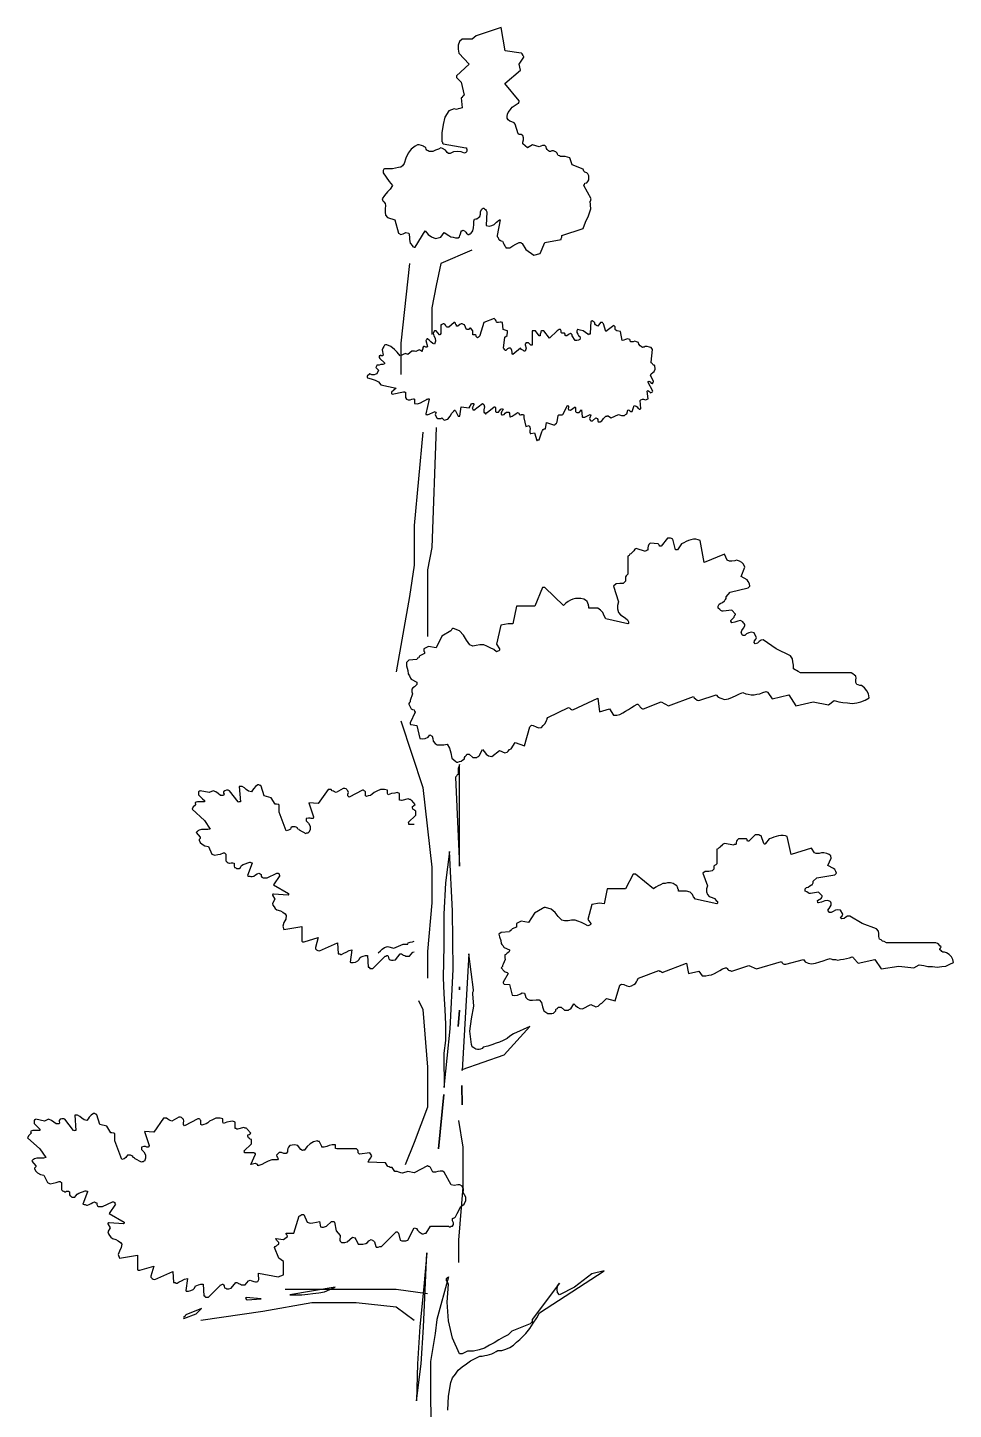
# Model space of a CAD drawing. Extents: x 25 to 83, y -128 to -20.
# Drawn here: x 36.2 to 76.7, y -80.5 to -20.1 of the extents above; entities that cross this region are included whole.
import ezdxf

# ---------------------------------------------------------------- set-up
doc = ezdxf.new("R2010")
doc.units = 0
doc.layers.get('0').update_dxf_attribs({"linetype": 'CONTINUOUS'})

msp = doc.modelspace()

# ---------------------------------------------------------------- linework, layer by layer
at = {"linetype": 'CONTINUOUS'}
for points in [[(58.315, -30.034), (58.595, -29.958), (58.798, -29.475), (59.51, -29.348), (59.51, -29.297), (59.535, -29.246), (59.535, -29.221), (59.535, -29.17), (60.475, -28.865), (60.577, -28.586), (60.704, -28.306), (60.806, -28.001), (60.78, -27.671), (60.78, -27.671), (60.806, -27.646), (60.806, -27.595), (60.831, -27.569), (60.501, -26.985), (60.526, -26.934), (60.552, -26.883), (60.628, -26.858), (60.679, -26.807), (60.729, -26.731), (60.729, -26.655), (60.729, -26.553), (60.679, -26.477), (60.628, -26.426), (60.552, -26.4), (60.501, -26.35), (60.475, -26.273), (59.993, -26.07), (59.891, -25.765), (59.789, -25.74), (59.688, -25.714), (59.586, -25.714), (59.484, -25.714), (59.433, -25.689), (59.383, -25.664), (59.357, -25.613), (59.332, -25.562), (59.306, -25.537), (59.281, -25.511), (59.23, -25.486), (59.179, -25.46), (59.129, -25.46), (59.103, -25.46), (59.052, -25.486), (59.002, -25.486), (58.951, -25.46), (58.9, -25.409), (58.874, -25.359), (58.849, -25.282), (58.798, -25.232), (58.697, -25.232), (58.62, -25.257), (58.544, -25.282), (58.265, -25.206), (58.036, -25.333), (57.833, -25.155), (57.833, -25.079), (57.858, -24.978), (57.858, -24.901), (57.833, -24.8), (57.807, -24.774), (57.756, -24.749), (57.68, -24.749), (57.629, -24.723), (57.502, -24.291), (57.452, -24.241), (57.35, -24.19), (57.274, -24.164), (57.197, -24.114), (57.147, -24.037), (57.147, -23.961), (57.172, -23.859), (57.197, -23.783), (57.248, -23.707), (57.299, -23.656), (57.324, -23.605), (57.375, -23.555), (57.629, -23.377), (57.655, -23.377), (57.655, -23.351), (57.68, -23.3), (57.68, -23.275), (57.045, -22.513), (57.731, -21.928), (57.68, -21.674), (57.883, -21.369), (57.883, -21.344), (57.858, -21.318), (57.833, -21.293), (57.833, -21.242), (57.807, -21.242), (57.807, -21.217), (57.782, -21.191), (57.756, -21.191), (57.07, -21.09), (56.892, -20.073), (55.8, -20.429), (55.622, -20.582), (55.19, -20.582), (55.063, -20.683), (55.012, -20.836), (55.012, -21.014), (55.038, -21.191), (55.495, -21.674), (54.936, -22.182), (54.936, -22.259), (55.012, -22.335), (55.063, -22.386), (55.139, -22.462), (55.266, -23.021), (55.241, -23.046), (55.215, -23.072), (55.165, -23.123), (55.139, -23.148), (55.19, -23.58), (55.088, -23.605), (55.012, -23.631), (54.936, -23.656), (54.834, -23.631), (54.606, -23.707), (54.428, -23.987), (54.351, -24.317), (54.301, -24.673), (54.301, -25.028), (54.301, -25.054), (54.326, -25.079), (54.326, -25.13), (54.351, -25.155), (55.342, -25.333), (55.368, -25.333), (55.368, -25.359), (55.393, -25.409), (55.393, -25.435), (55.393, -25.46), (55.368, -25.511), (55.342, -25.537), (55.292, -25.562), (55.139, -25.511), (54.961, -25.486), (54.809, -25.511), (54.656, -25.587), (54.58, -25.587), (54.529, -25.537), (54.504, -25.486), (54.453, -25.435), (54.402, -25.409), (54.377, -25.384), (54.326, -25.359), (54.25, -25.333), (54.148, -25.384), (54.021, -25.435), (53.894, -25.486), (53.742, -25.486), (53.691, -25.46), (53.64, -25.435), (53.615, -25.384), (53.589, -25.333), (53.564, -25.308), (53.538, -25.282), (53.513, -25.282), (53.488, -25.257), (53.411, -25.232), (53.31, -25.206), (53.233, -25.206), (53.132, -25.257), (52.954, -25.384), (52.827, -25.562), (52.725, -25.791), (52.649, -26.019), (52.573, -26.121), (52.497, -26.172), (52.395, -26.197), (52.268, -26.223), (52.141, -26.248), (52.039, -26.248), (51.912, -26.248), (51.785, -26.248), (51.76, -26.273), (51.734, -26.324), (51.734, -26.375), (51.734, -26.426), (51.988, -26.807), (52.141, -26.985), (52.039, -27.137), (51.912, -27.264), (51.785, -27.417), (51.683, -27.569), (51.709, -27.646), (51.76, -27.696), (51.81, -27.773), (51.836, -27.849), (51.81, -28.001), (51.81, -28.154), (51.836, -28.281), (51.912, -28.382), (52.242, -28.484), (52.395, -29.069), (52.497, -29.119), (52.598, -29.094), (52.725, -29.043), (52.852, -29.069), (52.878, -29.221), (52.878, -29.348), (52.903, -29.501), (53.005, -29.628), (53.005, -29.653), (53.03, -29.653), (53.081, -29.678), (53.132, -29.678), (53.564, -28.967), (53.691, -29.119), (53.843, -29.221), (54.021, -29.297), (54.25, -29.246), (54.402, -29.043), (54.606, -29.17), (54.682, -29.221), (54.783, -29.246), (54.885, -29.272), (55.012, -29.272), (55.063, -29.221), (55.088, -29.17), (55.114, -29.094), (55.139, -28.992), (55.139, -28.967), (55.165, -28.967), (55.19, -28.967), (55.215, -28.941), (55.292, -28.967), (55.342, -29.018), (55.368, -29.069), (55.444, -29.119), (55.47, -29.119), (55.52, -29.094), (55.546, -29.094), (55.571, -29.069), (55.647, -28.967), (55.673, -28.84), (55.698, -28.687), (55.698, -28.535), (55.724, -28.459), (55.774, -28.433), (55.825, -28.433), (55.902, -28.382), (55.952, -28.332), (55.978, -28.23), (55.978, -28.128), (56.029, -28.027), (56.054, -28.001), (56.079, -28.001), (56.105, -27.976), (56.13, -27.976), (56.156, -28.001), (56.206, -28.027), (56.232, -28.078), (56.257, -28.128), (56.232, -28.738), (56.359, -28.764), (56.486, -28.738), (56.588, -28.687), (56.689, -28.586), (56.74, -28.535), (56.765, -28.51), (56.816, -28.484), (56.842, -28.484), (56.715, -29.17), (56.715, -29.221), (56.74, -29.246), (56.765, -29.297), (56.791, -29.348), (56.816, -29.373), (56.842, -29.373), (56.892, -29.399), (56.943, -29.424), (56.969, -29.475), (56.994, -29.526), (57.02, -29.577), (57.045, -29.628), (57.07, -29.653), (57.07, -29.653), (57.096, -29.678), (57.096, -29.704), (57.274, -29.704), (57.401, -29.628), (57.528, -29.551), (57.68, -29.475), (57.706, -29.475), (57.756, -29.475), (57.782, -29.501), (57.807, -29.526), (57.96, -29.78), (58.315, -30.034)], [(58.443, -38.14), (58.468, -38.14), (58.493, -38.114), (58.519, -38.114), (58.544, -38.114), (58.671, -37.759), (58.697, -37.708), (58.722, -37.657), (58.773, -37.632), (58.824, -37.632), (58.874, -37.352), (59.179, -37.454), (59.23, -37.454), (59.256, -37.428), (59.306, -37.378), (59.332, -37.327), (59.383, -37.047), (59.408, -37.022), (59.459, -37.022), (59.484, -37.022), (59.535, -37.022), (59.535, -37.022), (59.561, -37.022), (59.561, -37.022), (59.586, -36.996), (59.789, -36.615), (59.789, -36.615), (59.815, -36.615), (59.84, -36.641), (59.84, -36.666), (59.84, -36.692), (59.84, -36.717), (59.815, -36.742), (59.815, -36.768), (59.84, -36.768), (59.84, -36.793), (59.865, -36.793), (59.916, -36.819), (60.12, -36.666), (60.145, -36.717), (60.145, -36.768), (60.145, -36.819), (60.145, -36.869), (60.17, -36.895), (60.196, -36.92), (60.247, -36.92), (60.297, -36.92), (60.399, -36.793), (60.424, -37.098), (60.45, -37.124), (60.475, -37.124), (60.526, -37.124), (60.552, -37.124), (60.78, -36.996), (60.806, -37.047), (60.78, -37.098), (60.755, -37.174), (60.78, -37.251), (60.806, -37.276), (60.831, -37.276), (60.856, -37.276), (60.882, -37.276), (61.034, -37.149), (61.085, -37.174), (61.111, -37.225), (61.111, -37.276), (61.136, -37.327), (61.212, -37.327), (61.288, -37.276), (61.339, -37.225), (61.365, -37.174), (61.39, -37.149), (61.39, -37.149), (61.415, -37.124), (61.415, -37.124), (61.441, -37.098), (61.466, -37.073), (61.517, -37.073), (61.543, -37.047), (61.695, -37.149), (62.025, -36.996), (62.152, -37.047), (62.203, -37.047), (62.279, -37.047), (62.33, -36.996), (62.381, -36.971), (62.432, -36.819), (62.457, -36.793), (62.483, -36.819), (62.508, -36.844), (62.559, -36.869), (62.584, -36.869), (62.584, -36.869), (62.584, -36.869), (62.61, -36.869), (62.711, -36.615), (62.788, -36.641), (62.838, -36.666), (62.864, -36.717), (62.94, -36.768), (62.94, -36.768), (62.965, -36.768), (62.965, -36.768), (62.991, -36.742), (62.965, -36.387), (62.991, -36.361), (63.067, -36.336), (63.118, -36.336), (63.194, -36.361), (63.321, -36.31), (63.27, -35.98), (63.296, -35.955), (63.347, -35.98), (63.372, -36.005), (63.397, -36.031), (63.423, -36.056), (63.474, -36.031), (63.499, -36.005), (63.525, -35.98), (63.296, -35.573), (63.347, -35.548), (63.397, -35.573), (63.448, -35.624), (63.499, -35.65), (63.525, -35.65), (63.525, -35.599), (63.55, -35.573), (63.55, -35.548), (63.423, -35.294), (63.448, -35.218), (63.525, -35.167), (63.575, -35.116), (63.626, -35.014), (63.601, -34.862), (63.575, -34.837), (63.55, -34.837), (63.525, -34.811), (63.499, -34.786), (63.499, -34.786), (63.474, -34.76), (63.448, -34.735), (63.448, -34.71), (63.499, -34.151), (63.448, -34.074), (63.372, -34.049), (63.27, -34.023), (63.169, -34.023), (63.143, -34.049), (63.093, -34.049), (63.067, -34.074), (63.067, -34.074), (63.016, -34.023), (62.965, -33.998), (62.915, -33.922), (62.889, -33.846), (62.813, -33.82), (62.737, -33.795), (62.661, -33.82), (62.584, -33.82), (62.559, -33.82), (62.534, -33.795), (62.534, -33.744), (62.508, -33.719), (62.406, -33.693), (62.33, -33.719), (62.254, -33.744), (62.178, -33.769), (62.102, -33.363), (61.949, -33.337), (61.898, -33.312), (61.873, -33.287), (61.873, -33.21), (61.873, -33.16), (61.847, -33.134), (61.847, -33.134), (61.847, -33.134), (61.822, -33.109), (61.466, -33.363), (61.365, -33.032), (61.339, -33.007), (61.314, -32.982), (61.263, -32.982), (61.238, -32.982), (61.111, -33.134), (61.06, -33.109), (61.009, -33.083), (60.984, -33.032), (60.984, -32.982), (60.958, -32.956), (60.933, -32.931), (60.907, -32.931), (60.882, -32.905), (60.856, -32.905), (60.856, -32.905), (60.831, -32.931), (60.806, -32.931), (60.78, -33.439), (60.78, -33.49), (60.729, -33.49), (60.704, -33.515), (60.679, -33.49), (60.577, -33.414), (60.475, -33.337), (60.348, -33.312), (60.247, -33.287), (60.221, -33.287), (60.196, -33.337), (60.196, -33.363), (60.196, -33.414), (60.247, -33.49), (60.272, -33.541), (60.323, -33.592), (60.348, -33.668), (60.323, -33.719), (60.272, -33.744), (60.196, -33.769), (60.12, -33.769), (59.993, -33.566), (59.993, -33.541), (59.993, -33.515), (59.993, -33.515), (59.967, -33.49), (59.916, -33.464), (59.865, -33.49), (59.815, -33.515), (59.764, -33.566), (59.713, -33.566), (59.688, -33.541), (59.688, -33.49), (59.662, -33.439), (59.535, -33.439), (59.51, -33.414), (59.51, -33.363), (59.51, -33.337), (59.484, -33.287), (59.459, -33.287), (59.408, -33.287), (59.383, -33.312), (59.332, -33.337), (59.002, -33.668), (58.747, -33.337), (58.747, -33.337), (58.722, -33.337), (58.697, -33.337), (58.671, -33.337), (58.62, -33.363), (58.62, -33.414), (58.595, -33.49), (58.595, -33.541), (58.595, -33.566), (58.57, -33.566), (58.57, -33.566), (58.544, -33.566), (58.392, -33.337), (58.366, -33.337), (58.315, -33.337), (58.29, -33.337), (58.239, -33.337), (58.239, -33.973), (58.239, -33.973), (58.239, -33.973), (58.214, -33.973), (58.188, -33.973), (58.112, -33.896), (58.087, -33.871), (58.036, -33.871), (58.011, -33.871), (57.96, -33.871), (57.96, -33.871), (57.96, -33.896), (57.934, -33.922), (57.934, -33.947), (57.985, -34.1), (57.934, -34.227), (57.934, -34.227), (57.909, -34.227), (57.883, -34.227), (57.883, -34.227), (57.858, -34.201), (57.807, -34.176), (57.782, -34.151), (57.731, -34.1), (57.401, -34.379), (57.375, -34.328), (57.375, -34.278), (57.35, -34.201), (57.324, -34.125), (57.299, -34.1), (57.274, -34.1), (57.223, -34.1), (57.172, -34.125), (57.096, -34.201), (57.07, -34.201), (57.045, -34.176), (57.02, -34.125), (56.994, -34.1), (57.045, -33.617), (57.147, -33.541), (57.172, -33.388), (57.172, -33.363), (57.172, -33.363), (57.172, -33.337), (57.147, -33.337), (56.969, -33.287), (56.943, -32.982), (56.892, -32.956), (56.842, -32.956), (56.765, -32.982), (56.715, -32.982), (56.689, -32.956), (56.664, -32.905), (56.638, -32.855), (56.588, -32.804), (56.13, -32.982), (55.952, -33.541), (55.952, -33.566), (55.927, -33.592), (55.902, -33.617), (55.851, -33.642), (55.825, -33.617), (55.8, -33.592), (55.8, -33.541), (55.749, -33.515), (55.647, -33.515), (55.647, -33.337), (55.546, -33.21), (55.52, -33.236), (55.52, -33.236), (55.495, -33.236), (55.495, -33.261), (55.47, -33.287), (55.444, -33.287), (55.393, -33.287), (55.368, -33.287), (55.292, -33.083), (55.241, -33.058), (55.19, -33.032), (55.139, -33.032), (55.088, -33.058), (54.987, -33.134), (54.936, -33.134), (54.936, -33.083), (54.911, -33.058), (54.885, -33.032), (54.885, -33.007), (54.885, -33.007), (54.86, -32.982), (54.834, -32.982), (54.606, -33.185), (54.58, -33.185), (54.58, -33.185), (54.555, -33.185), (54.529, -33.185), (54.504, -33.16), (54.479, -33.134), (54.453, -33.109), (54.453, -33.083), (54.428, -33.058), (54.377, -33.032), (54.351, -33.032), (54.301, -33.058), (54.275, -33.083), (54.275, -33.083), (54.25, -33.083), (54.25, -33.109), (54.25, -33.49), (54.25, -33.49), (54.224, -33.49), (54.224, -33.515), (54.199, -33.515), (54.047, -33.337), (54.021, -33.337), (54.021, -33.337), (53.996, -33.337), (53.97, -33.337), (53.92, -33.439), (53.945, -33.566), (53.996, -33.668), (54.021, -33.795), (53.97, -33.922), (53.894, -33.896), (53.818, -33.82), (53.742, -33.744), (53.665, -33.693), (53.64, -33.693), (53.64, -33.719), (53.615, -33.744), (53.589, -33.769), (53.665, -34.023), (53.64, -34.049), (53.589, -34.049), (53.538, -34.023), (53.488, -34.023), (53.462, -34.074), (53.462, -34.125), (53.437, -34.176), (53.437, -34.227), (53.437, -34.252), (53.411, -34.227), (53.361, -34.201), (53.31, -34.176), (53.157, -34.252), (53.106, -34.227), (53.081, -34.227), (53.03, -34.227), (52.979, -34.227), (52.801, -34.379), (52.7, -34.328), (52.471, -34.43), (52.344, -34.278), (52.217, -34.151), (52.065, -34.023), (51.887, -33.947), (51.887, -33.947), (51.861, -33.947), (51.836, -33.947), (51.836, -33.947), (51.785, -33.973), (51.76, -34.023), (51.709, -34.1), (51.683, -34.176), (51.734, -34.405), (51.709, -34.43), (51.683, -34.43), (51.658, -34.43), (51.633, -34.405), (51.633, -34.405), (51.607, -34.405), (51.607, -34.43), (51.582, -34.43), (51.556, -34.43), (51.556, -34.481), (51.556, -34.506), (51.582, -34.557), (51.785, -34.735), (51.785, -34.76), (51.785, -34.76), (51.785, -34.786), (51.785, -34.786), (51.709, -34.811), (51.633, -34.811), (51.556, -34.837), (51.48, -34.837), (51.455, -34.837), (51.455, -34.862), (51.429, -34.913), (51.404, -34.938), (51.531, -35.065), (51.455, -35.218), (51.404, -35.243), (51.328, -35.269), (51.226, -35.269), (51.15, -35.218), (51.023, -35.319), (51.023, -35.345), (51.023, -35.345), (51.023, -35.37), (51.048, -35.396), (51.201, -35.446), (51.379, -35.497), (51.531, -35.573), (51.633, -35.701), (52.293, -35.853), (52.09, -36.031), (52.09, -36.031), (52.09, -36.056), (52.09, -36.082), (52.115, -36.107), (52.624, -36.005), (52.649, -36.005), (52.674, -36.005), (52.674, -36.031), (52.7, -36.031), (52.7, -36.107), (52.7, -36.183), (52.7, -36.26), (52.751, -36.336), (52.827, -36.361), (52.903, -36.361), (52.979, -36.336), (53.056, -36.31), (53.081, -36.31), (53.081, -36.31), (53.081, -36.336), (53.106, -36.336), (53.106, -36.514), (53.233, -36.539), (53.361, -36.488), (53.488, -36.412), (53.615, -36.361), (53.64, -36.336), (53.665, -36.336), (53.665, -36.336), (53.691, -36.31), (53.716, -36.31), (53.742, -36.31), (53.742, -36.336), (53.742, -36.336), (53.589, -36.971), (53.589, -36.996), (53.615, -36.996), (53.64, -36.996), (53.665, -37.022), (53.996, -36.869), (54.021, -36.895), (54.047, -36.946), (54.021, -36.971), (53.996, -37.022), (54.072, -37.149), (54.123, -37.174), (54.174, -37.174), (54.25, -37.174), (54.301, -37.149), (54.402, -37.251), (54.555, -37.2), (54.656, -37.073), (54.733, -36.946), (54.834, -36.844), (54.834, -36.819), (54.86, -36.819), (54.86, -36.819), (54.885, -36.844), (54.987, -37.047), (55.012, -37.073), (55.038, -37.073), (55.063, -37.073), (55.088, -37.073), (55.139, -36.666), (55.495, -36.717), (55.597, -36.539), (55.622, -36.514), (55.647, -36.514), (55.647, -36.514), (55.673, -36.514), (55.673, -36.514), (55.698, -36.539), (55.698, -36.539), (55.698, -36.564), (55.673, -36.615), (55.647, -36.666), (55.622, -36.717), (55.647, -36.768), (55.647, -36.793), (55.673, -36.793), (55.673, -36.793), (55.698, -36.819), (56.079, -36.514), (56.13, -36.564), (56.156, -36.666), (56.13, -36.793), (56.13, -36.895), (56.13, -36.895), (56.13, -36.895), (56.13, -36.92), (56.13, -36.92), (56.156, -36.92), (56.181, -36.92), (56.181, -36.946), (56.206, -36.971), (56.232, -36.971), (56.232, -36.946), (56.257, -36.92), (56.283, -36.92), (56.588, -36.666), (56.588, -36.666), (56.588, -36.666), (56.613, -36.666), (56.638, -36.692), (56.638, -36.844), (56.638, -36.869), (56.638, -36.869), (56.664, -36.895), (56.689, -36.895), (56.765, -36.895), (56.816, -36.844), (56.867, -36.768), (56.943, -36.742), (56.969, -36.793), (56.943, -36.819), (56.918, -36.869), (56.892, -36.92), (56.892, -36.92), (56.892, -36.946), (56.892, -36.971), (56.892, -36.996), (56.892, -36.996), (56.918, -36.996), (56.918, -37.022), (56.943, -37.022), (57.02, -36.996), (57.07, -36.946), (57.121, -36.895), (57.197, -36.895), (57.223, -36.895), (57.248, -36.946), (57.248, -36.971), (57.248, -36.996), (57.248, -37.022), (57.274, -37.047), (57.274, -37.098), (57.299, -37.098), (57.375, -37.073), (57.452, -37.022), (57.528, -36.971), (57.604, -36.92), (57.655, -36.946), (57.68, -36.971), (57.68, -36.996), (57.731, -37.022), (57.756, -37.022), (57.782, -36.996), (57.807, -36.996), (57.833, -36.996), (57.858, -37.022), (57.858, -37.022), (57.883, -37.022), (57.883, -37.047), (57.883, -37.073), (57.883, -37.098), (57.883, -37.124), (57.883, -37.149), (57.96, -37.53), (58.112, -37.479), (58.138, -37.555), (58.163, -37.632), (58.138, -37.708), (58.138, -37.784), (58.138, -37.81), (58.163, -37.81), (58.163, -37.835), (58.188, -37.835), (58.341, -37.81), (58.443, -38.14)], [(54.987, -52.217), (55.063, -52.192), (55.139, -52.166), (55.215, -52.115), (55.292, -52.065), (55.292, -52.014), (55.317, -51.963), (55.368, -51.912), (55.393, -51.861), (55.393, -51.861), (55.419, -51.861), (55.47, -51.861), (55.495, -51.861), (55.647, -52.014), (55.673, -52.014), (55.724, -52.014), (55.749, -52.014), (55.774, -52.014), (55.825, -52.014), (55.851, -51.988), (55.902, -51.963), (55.927, -51.938), (56.079, -51.658), (56.156, -51.76), (56.232, -51.861), (56.333, -51.938), (56.486, -51.963), (56.816, -51.709), (57.045, -51.81), (57.147, -51.785), (57.197, -51.734), (57.248, -51.658), (57.324, -51.633), (57.502, -51.353), (57.909, -51.506), (58.138, -50.667), (58.214, -50.591), (58.29, -50.616), (58.417, -50.667), (58.519, -50.718), (58.646, -50.692), (58.722, -50.616), (58.798, -50.54), (58.849, -50.438), (58.874, -50.388), (58.9, -50.337), (58.9, -50.311), (58.925, -50.26), (59.84, -49.829), (59.891, -49.854), (59.916, -49.879), (59.967, -49.905), (60.018, -49.93), (61.111, -49.422), (61.187, -50.006), (61.619, -49.879), (61.797, -50.159), (61.949, -50.159), (62.076, -50.133), (62.203, -50.057), (62.33, -49.981), (62.457, -49.905), (62.584, -49.829), (62.711, -49.752), (62.838, -49.676), (62.864, -49.676), (62.915, -49.727), (62.94, -49.752), (62.965, -49.803), (62.991, -49.829), (63.016, -49.854), (63.067, -49.879), (63.118, -49.879), (63.88, -49.574), (64.211, -49.752), (65.303, -49.346), (65.329, -49.397), (65.379, -49.447), (65.456, -49.498), (65.532, -49.524), (66.294, -49.269), (66.37, -49.371), (66.497, -49.422), (66.65, -49.473), (66.828, -49.447), (67.006, -49.371), (67.158, -49.295), (67.311, -49.219), (67.463, -49.168), (67.59, -49.219), (67.692, -49.244), (67.819, -49.269), (67.946, -49.269), (68.073, -49.244), (68.2, -49.219), (68.327, -49.168), (68.479, -49.117), (68.479, -49.117), (68.505, -49.142), (68.53, -49.142), (68.556, -49.168), (68.734, -49.447), (69.47, -49.269), (69.775, -49.752), (70.538, -49.574), (71.198, -49.701), (71.452, -49.524), (71.656, -49.574), (71.834, -49.6), (72.037, -49.625), (72.24, -49.651), (72.443, -49.625), (72.621, -49.574), (72.799, -49.498), (72.977, -49.397), (72.952, -49.219), (72.875, -49.092), (72.774, -48.965), (72.647, -48.863), (72.57, -48.863), (72.494, -48.838), (72.443, -48.812), (72.418, -48.761), (72.393, -48.736), (72.393, -48.685), (72.393, -48.609), (72.418, -48.533), (72.393, -48.456), (72.342, -48.406), (72.266, -48.355), (72.189, -48.304), (71.91, -48.304), (71.63, -48.304), (71.376, -48.304), (71.097, -48.304), (70.817, -48.304), (70.538, -48.304), (70.258, -48.304), (69.979, -48.304), (69.877, -48.253), (69.801, -48.202), (69.75, -48.177), (69.674, -48.126), (69.674, -47.974), (69.648, -47.821), (69.623, -47.694), (69.547, -47.567), (68.911, -47.262), (68.352, -46.856), (68.251, -46.881), (68.175, -46.932), (68.098, -47.008), (67.997, -47.033), (67.946, -46.983), (67.971, -46.906), (68.022, -46.83), (68.047, -46.779), (67.946, -46.551), (67.819, -46.525), (67.717, -46.551), (67.616, -46.601), (67.539, -46.678), (67.514, -46.678), (67.488, -46.678), (67.463, -46.678), (67.438, -46.652), (67.387, -46.551), (67.412, -46.449), (67.488, -46.347), (67.539, -46.246), (67.539, -46.195), (67.514, -46.144), (67.488, -46.119), (67.463, -46.068), (67.361, -46.017), (67.234, -46.042), (67.107, -46.093), (66.98, -46.119), (66.955, -46.119), (66.955, -46.093), (66.929, -46.042), (66.929, -46.017), (67.082, -45.865), (67.082, -45.839), (67.107, -45.788), (67.133, -45.763), (67.133, -45.737), (66.98, -45.56), (66.599, -45.61), (66.548, -45.61), (66.497, -45.585), (66.447, -45.534), (66.37, -45.483), (66.37, -45.458), (66.37, -45.433), (66.37, -45.407), (66.37, -45.382), (66.421, -45.306), (66.497, -45.255), (66.574, -45.229), (66.65, -45.153), (66.675, -45.128), (66.701, -45.102), (66.726, -45.051), (66.726, -44.975), (66.904, -44.772), (67.692, -44.594), (67.768, -44.518), (67.743, -44.416), (67.692, -44.315), (67.641, -44.238), (67.387, -44.086), (67.539, -43.679), (67.488, -43.552), (67.412, -43.476), (67.311, -43.425), (67.184, -43.374), (67.107, -43.4), (66.98, -43.425), (66.879, -43.425), (66.777, -43.374), (66.65, -43.12), (65.761, -43.476), (65.583, -42.51), (65.506, -42.485), (65.405, -42.46), (65.303, -42.46), (65.176, -42.485), (65.075, -42.51), (64.973, -42.561), (64.871, -42.612), (64.77, -42.663), (64.592, -42.917), (64.592, -42.917), (64.566, -42.917), (64.541, -42.917), (64.515, -42.917), (64.388, -42.46), (64.338, -42.434), (64.287, -42.409), (64.211, -42.409), (64.16, -42.409), (63.88, -42.765), (63.829, -42.765), (63.804, -42.714), (63.779, -42.688), (63.753, -42.663), (63.397, -42.637), (63.347, -42.688), (63.321, -42.765), (63.296, -42.841), (63.296, -42.917), (63.296, -42.942), (63.27, -42.942), (63.22, -42.968), (63.194, -42.993), (62.788, -42.866), (62.737, -42.892), (62.686, -42.968), (62.635, -43.019), (62.584, -43.069), (62.559, -43.095), (62.508, -43.12), (62.483, -43.171), (62.432, -43.196), (62.432, -43.984), (62.406, -44.01), (62.381, -44.035), (62.356, -44.06), (62.33, -44.111), (62.33, -44.162), (62.33, -44.187), (62.33, -44.238), (62.33, -44.289), (62.229, -44.391), (62.076, -44.391), (61.924, -44.416), (61.797, -44.518), (62.025, -45.204), (61.974, -45.356), (61.974, -45.509), (62.025, -45.661), (62.102, -45.763), (62.229, -45.839), (62.33, -45.915), (62.406, -45.992), (62.457, -46.068), (62.457, -46.093), (62.457, -46.119), (62.457, -46.144), (62.432, -46.169), (61.466, -45.941), (61.39, -45.814), (61.339, -45.661), (61.238, -45.56), (61.111, -45.483), (60.729, -45.483), (60.729, -45.433), (60.729, -45.407), (60.704, -45.356), (60.704, -45.331), (60.679, -45.255), (60.653, -45.178), (60.577, -45.128), (60.501, -45.077), (60.374, -45.051), (60.247, -45.051), (60.145, -45.051), (60.018, -45.077), (59.916, -45.128), (59.815, -45.178), (59.713, -45.255), (59.611, -45.356), (58.798, -44.569), (58.798, -44.569), (58.773, -44.569), (58.722, -44.569), (58.697, -44.569), (58.366, -45.382), (57.553, -45.382), (57.401, -46.169), (57.197, -46.169), (56.867, -46.22), (56.689, -47.059), (56.816, -47.262), (56.816, -47.313), (56.791, -47.338), (56.74, -47.364), (56.689, -47.389), (56.562, -47.288), (56.41, -47.211), (56.257, -47.135), (56.13, -47.084), (55.952, -47.084), (55.8, -47.11), (55.647, -47.135), (55.52, -47.084), (55.368, -46.881), (55.241, -46.652), (55.063, -46.474), (54.809, -46.373), (54.758, -46.373), (54.733, -46.398), (54.707, -46.449), (54.682, -46.474), (54.301, -46.703), (54.047, -47.211), (53.716, -47.16), (53.513, -47.262), (53.513, -47.313), (53.513, -47.364), (53.538, -47.389), (53.538, -47.465), (53.335, -47.567), (53.31, -47.592), (53.284, -47.643), (53.233, -47.669), (53.208, -47.719), (52.852, -47.745), (52.751, -47.847), (52.751, -47.999), (52.801, -48.202), (52.827, -48.355), (52.878, -48.431), (52.903, -48.507), (52.929, -48.533), (52.954, -48.583), (53.208, -48.71), (53.208, -48.812), (53.157, -48.863), (53.106, -48.914), (53.03, -48.965), (52.979, -49.015), (52.979, -49.066), (52.979, -49.142), (53.005, -49.219), (52.903, -49.524), (52.903, -49.574), (52.878, -49.6), (52.852, -49.651), (52.852, -49.676), (52.954, -49.879), (53.005, -49.905), (53.081, -49.93), (53.106, -49.981), (53.132, -50.032), (52.903, -50.489), (52.903, -50.515), (52.903, -50.54), (52.929, -50.565), (52.954, -50.565), (53.208, -50.616), (53.335, -51.175), (53.437, -51.201), (53.564, -51.175), (53.691, -51.124), (53.767, -51.023), (53.869, -51.074), (53.894, -51.175), (53.92, -51.302), (53.996, -51.404), (54.097, -51.455), (54.25, -51.455), (54.377, -51.455), (54.529, -51.429), (54.631, -51.607), (54.682, -51.81), (54.733, -52.039), (54.911, -52.192), (54.936, -52.217), (54.961, -52.217), (54.987, -52.217), (54.987, -52.217)], [(55.063, -56.715), (55.063, -52.319), (55.038, -52.42), (55.012, -52.497), (55.012, -52.598), (55.012, -52.7), (55.012, -52.751), (54.961, -52.776), (54.936, -52.827), (54.885, -52.878), (55.063, -56.765), (55.063, -56.765), (55.063, -56.74), (55.063, -56.715), (55.063, -56.715)], [(53.081, -54.939), (52.88, -54.939), (52.854, -54.939), (52.854, -54.914), (52.854, -54.888), (52.829, -54.863), (53.159, -54.532), (53.159, -54.507), (53.159, -54.482), (53.159, -54.456), (53.159, -54.405), (53.159, -54.355), (53.108, -54.329), (53.083, -54.304), (53.032, -54.278), (53.007, -54.202), (53.007, -54.151), (53.058, -54.126), (53.134, -54.075), (52.981, -53.897), (52.956, -53.872), (52.931, -53.846), (52.88, -53.846), (52.829, -53.821), (52.549, -53.897), (52.524, -53.897), (52.473, -53.872), (52.448, -53.872), (52.448, -53.846), (52.448, -53.592), (52.346, -53.541), (52.244, -53.567), (52.092, -53.592), (51.94, -53.643), (51.914, -53.592), (51.914, -53.541), (51.914, -53.491), (51.914, -53.44), (51.787, -53.414), (51.609, -53.414), (51.457, -53.491), (51.33, -53.541), (51.253, -53.618), (51.177, -53.668), (51.076, -53.694), (50.999, -53.719), (50.949, -53.694), (50.949, -53.643), (50.949, -53.567), (50.949, -53.516), (50.923, -53.491), (50.898, -53.465), (50.872, -53.44), (50.821, -53.44), (50.237, -53.745), (50.186, -53.694), (50.186, -53.618), (50.212, -53.541), (50.186, -53.465), (50.161, -53.44), (50.135, -53.414), (50.11, -53.389), (50.059, -53.364), (50.059, -53.364), (50.034, -53.364), (49.983, -53.364), (49.983, -53.364), (49.678, -53.541), (49.602, -53.516), (49.551, -53.491), (49.5, -53.465), (49.449, -53.414), (49.424, -53.414), (49.399, -53.414), (49.348, -53.414), (49.322, -53.414), (48.89, -54.024), (48.484, -53.999), (48.687, -54.609), (48.687, -54.634), (48.662, -54.659), (48.662, -54.685), (48.636, -54.685), (48.585, -54.685), (48.535, -54.659), (48.458, -54.659), (48.357, -54.685), (48.357, -54.685), (48.357, -54.736), (48.357, -54.761), (48.357, -54.787), (48.458, -54.888), (48.535, -55.015), (48.535, -55.168), (48.484, -55.295), (48.458, -55.295), (48.433, -55.32), (48.382, -55.32), (48.357, -55.346), (48.077, -55.193), (48.052, -55.168), (48.001, -55.142), (47.976, -55.117), (47.976, -55.091), (47.925, -55.066), (47.874, -55.041), (47.798, -55.041), (47.747, -55.041), (47.696, -55.091), (47.671, -55.142), (47.594, -55.193), (47.493, -55.218), (47.188, -54.405), (47.188, -54.1), (47.162, -54.075), (47.137, -54.075), (47.061, -54.05), (47.01, -54.05), (46.832, -53.77), (46.527, -53.694), (46.4, -53.262), (46.375, -53.237), (46.349, -53.237), (46.298, -53.211), (46.248, -53.211), (46.146, -53.287), (46.07, -53.364), (46.019, -53.44), (45.968, -53.516), (45.841, -53.491), (45.739, -53.414), (45.663, -53.338), (45.562, -53.287), (45.536, -53.287), (45.511, -53.287), (45.46, -53.287), (45.435, -53.287), (45.485, -53.948), (45.435, -53.948), (45.435, -53.973), (45.435, -53.973), (45.384, -53.948), (45.003, -53.465), (44.952, -53.44), (44.901, -53.44), (44.876, -53.44), (44.799, -53.465), (44.748, -53.516), (44.748, -53.567), (44.774, -53.618), (44.748, -53.668), (44.621, -53.668), (44.52, -53.592), (44.418, -53.516), (44.291, -53.465), (44.113, -53.541), (43.732, -53.465), (43.707, -53.491), (43.707, -53.491), (43.681, -53.491), (43.656, -53.516), (43.656, -53.643), (43.732, -53.719), (43.834, -53.821), (43.91, -53.897), (43.91, -53.897), (43.91, -53.923), (43.91, -53.948), (43.91, -53.948), (43.681, -53.948), (43.63, -53.948), (43.605, -53.948), (43.554, -53.973), (43.503, -53.999), (43.529, -54.075), (43.478, -54.126), (43.427, -54.177), (43.376, -54.278), (43.91, -54.761), (44.164, -55.142), (44.062, -55.168), (43.935, -55.168), (43.783, -55.168), (43.681, -55.193), (43.63, -55.218), (43.605, -55.244), (43.58, -55.269), (43.554, -55.295), (43.732, -55.498), (43.732, -55.549), (43.707, -55.574), (43.681, -55.6), (43.681, -55.625), (43.732, -55.727), (43.808, -55.803), (43.935, -55.879), (44.088, -55.905), (44.24, -56.235), (44.367, -56.286), (44.494, -56.26), (44.621, -56.235), (44.748, -56.184), (44.774, -56.184), (44.799, -56.184), (44.825, -56.209), (44.85, -56.235), (44.85, -56.54), (44.876, -56.565), (44.901, -56.591), (44.952, -56.616), (45.003, -56.641), (45.028, -56.641), (45.079, -56.616), (45.104, -56.616), (45.155, -56.616), (45.206, -56.641), (45.206, -56.692), (45.206, -56.768), (45.231, -56.819), (45.257, -56.819), (45.282, -56.845), (45.308, -56.87), (45.333, -56.87), (45.435, -56.87), (45.485, -56.819), (45.536, -56.743), (45.612, -56.692), (45.892, -56.591), (45.917, -56.591), (45.968, -56.616), (45.994, -56.616), (45.994, -56.641), (45.79, -57.175), (45.841, -57.2), (45.892, -57.2), (45.943, -57.226), (45.994, -57.226), (46.07, -57.2), (46.146, -57.15), (46.222, -57.099), (46.298, -57.073), (46.349, -57.099), (46.4, -57.124), (46.4, -57.2), (46.426, -57.251), (46.476, -57.277), (46.527, -57.277), (46.603, -57.277), (46.654, -57.277), (47.086, -57.073), (47.137, -57.073), (47.188, -57.099), (47.188, -57.15), (47.213, -57.175), (46.934, -57.582), (47.594, -57.963), (47.594, -57.988), (47.594, -57.988), (47.594, -58.014), (47.569, -58.039), (46.934, -57.988), (46.934, -57.988), (46.908, -57.988), (46.883, -58.014), (46.883, -58.039), (46.985, -58.217), (46.883, -58.395), (46.908, -58.471), (46.959, -58.547), (47.01, -58.623), (47.086, -58.674), (47.239, -58.725), (47.34, -58.776), (47.442, -58.852), (47.493, -58.928), (47.467, -59.081), (47.391, -59.233), (47.34, -59.386), (47.391, -59.538), (48.179, -59.411), (48.179, -60.046), (48.204, -60.072), (48.23, -60.072), (48.255, -60.072), (48.28, -60.072), (48.89, -59.894), (48.763, -60.326), (48.763, -60.377), (48.814, -60.428), (48.865, -60.453), (48.941, -60.478), (49.729, -60.123), (49.754, -60.605), (49.78, -60.605), (49.83, -60.605), (49.856, -60.631), (49.907, -60.631), (50.008, -60.58), (50.11, -60.529), (50.237, -60.453), (50.364, -60.428), (50.288, -60.961), (50.313, -60.987), (50.364, -60.987), (50.39, -60.987), (50.415, -60.987), (50.517, -60.961), (50.618, -60.91), (50.669, -60.86), (50.72, -60.758), (50.771, -60.732), (50.847, -60.707), (50.949, -60.682), (51.05, -60.682), (51.076, -61.19), (51.101, -61.19), (51.126, -61.19), (51.126, -61.215), (51.152, -61.241)], [(59.002, -63.22), (59.103, -63.22), (59.179, -63.194), (59.23, -63.143), (59.281, -63.093), (59.281, -63.042), (59.306, -63.016), (59.357, -62.991), (59.383, -62.94), (59.408, -62.94), (59.433, -62.94), (59.484, -62.94), (59.51, -62.94), (59.662, -63.067), (59.688, -63.067), (59.713, -63.067), (59.764, -63.067), (59.789, -63.067), (59.84, -63.067), (59.865, -63.042), (59.916, -63.016), (59.942, -63.016), (60.069, -62.788), (60.145, -62.864), (60.221, -62.94), (60.323, -62.991), (60.45, -63.016), (60.806, -62.813), (61.034, -62.915), (61.136, -62.889), (61.187, -62.838), (61.238, -62.788), (61.288, -62.762), (61.492, -62.559), (61.873, -62.661), (62.076, -61.974), (62.152, -61.924), (62.254, -61.949), (62.381, -62), (62.483, -62.025), (62.584, -62), (62.686, -61.949), (62.762, -61.898), (62.813, -61.822), (62.838, -61.771), (62.864, -61.72), (62.864, -61.695), (62.889, -61.67), (63.779, -61.339), (63.829, -61.365), (63.855, -61.365), (63.906, -61.39), (63.931, -61.415), (64.998, -61.009), (65.075, -61.466), (65.532, -61.365), (65.684, -61.568), (65.837, -61.568), (65.964, -61.543), (66.091, -61.517), (66.218, -61.466), (66.345, -61.39), (66.447, -61.339), (66.574, -61.263), (66.701, -61.212), (66.752, -61.212), (66.777, -61.238), (66.802, -61.288), (66.828, -61.314), (66.879, -61.339), (66.904, -61.339), (66.955, -61.365), (66.98, -61.365), (67.717, -61.111), (68.047, -61.263), (69.14, -60.933), (69.166, -60.983), (69.216, -61.034), (69.267, -61.06), (69.343, -61.06), (70.106, -60.856), (70.182, -60.958), (70.309, -61.009), (70.461, -61.034), (70.639, -61.009), (70.817, -60.958), (70.97, -60.907), (71.122, -60.856), (71.275, -60.806), (71.376, -60.856), (71.503, -60.856), (71.605, -60.882), (71.732, -60.856), (71.859, -60.831), (71.986, -60.806), (72.113, -60.78), (72.24, -60.729), (72.24, -60.729), (72.266, -60.755), (72.291, -60.78), (72.316, -60.806), (72.494, -61.009), (73.231, -60.856), (73.511, -61.263), (74.273, -61.136), (74.934, -61.212), (75.162, -61.085), (75.366, -61.111), (75.543, -61.161), (75.747, -61.161), (75.95, -61.187), (76.153, -61.161), (76.331, -61.136), (76.509, -61.06), (76.661, -60.983), (76.636, -60.856), (76.585, -60.729), (76.484, -60.628), (76.357, -60.552), (76.28, -60.526), (76.204, -60.526), (76.153, -60.501), (76.128, -60.45), (76.077, -60.424), (76.077, -60.399), (76.102, -60.348), (76.128, -60.297), (76.077, -60.247), (76.026, -60.196), (75.975, -60.145), (75.899, -60.12), (75.62, -60.12), (75.366, -60.12), (75.086, -60.12), (74.832, -60.12), (74.552, -60.12), (74.273, -60.12), (74.019, -60.12), (73.739, -60.12), (73.638, -60.069), (73.561, -60.043), (73.511, -59.993), (73.434, -59.967), (73.409, -59.84), (73.409, -59.713), (73.384, -59.611), (73.307, -59.51), (72.672, -59.281), (72.138, -58.951), (72.037, -58.951), (71.961, -59.002), (71.884, -59.052), (71.783, -59.078), (71.732, -59.027), (71.757, -58.976), (71.808, -58.925), (71.834, -58.874), (71.732, -58.697), (71.605, -58.671), (71.503, -58.697), (71.402, -58.747), (71.325, -58.798), (71.325, -58.798), (71.3, -58.798), (71.249, -58.798), (71.224, -58.773), (71.173, -58.697), (71.224, -58.62), (71.275, -58.544), (71.325, -58.468), (71.325, -58.417), (71.325, -58.392), (71.3, -58.341), (71.275, -58.315), (71.173, -58.265), (71.046, -58.29), (70.893, -58.341), (70.766, -58.366), (70.741, -58.366), (70.741, -58.341), (70.716, -58.29), (70.716, -58.265), (70.893, -58.163), (70.893, -58.138), (70.919, -58.112), (70.919, -58.087), (70.919, -58.061), (70.766, -57.909), (70.411, -57.96), (70.36, -57.96), (70.309, -57.934), (70.258, -57.883), (70.182, -57.858), (70.182, -57.833), (70.182, -57.807), (70.182, -57.782), (70.182, -57.756), (70.233, -57.706), (70.309, -57.68), (70.385, -57.629), (70.461, -57.579), (70.487, -57.579), (70.512, -57.528), (70.538, -57.502), (70.538, -57.426), (70.69, -57.274), (71.478, -57.147), (71.554, -57.07), (71.529, -56.994), (71.478, -56.918), (71.427, -56.867), (71.173, -56.74), (71.325, -56.41), (71.3, -56.308), (71.224, -56.257), (71.122, -56.206), (70.995, -56.181), (70.893, -56.181), (70.792, -56.206), (70.665, -56.206), (70.588, -56.181), (70.461, -55.978), (69.572, -56.257), (69.394, -55.47), (69.318, -55.444), (69.216, -55.419), (69.115, -55.419), (69.013, -55.444), (68.911, -55.47), (68.81, -55.495), (68.708, -55.546), (68.607, -55.571), (68.454, -55.774), (68.429, -55.774), (68.429, -55.8), (68.403, -55.8), (68.378, -55.774), (68.251, -55.444), (68.2, -55.419), (68.149, -55.393), (68.073, -55.393), (67.997, -55.393), (67.717, -55.673), (67.666, -55.673), (67.641, -55.647), (67.641, -55.597), (67.616, -55.571), (67.26, -55.571), (67.209, -55.622), (67.184, -55.673), (67.158, -55.724), (67.158, -55.774), (67.158, -55.8), (67.133, -55.825), (67.082, -55.825), (67.056, -55.851), (66.65, -55.774), (66.599, -55.8), (66.574, -55.825), (66.523, -55.876), (66.472, -55.927), (66.447, -55.952), (66.396, -55.978), (66.37, -56.003), (66.32, -56.029), (66.32, -56.664), (66.294, -56.689), (66.269, -56.715), (66.218, -56.74), (66.193, -56.765), (66.193, -56.791), (66.193, -56.816), (66.193, -56.867), (66.193, -56.892), (66.116, -56.969), (65.964, -56.994), (65.811, -56.994), (65.71, -57.07), (65.913, -57.629), (65.862, -57.756), (65.862, -57.883), (65.913, -58.011), (65.989, -58.087), (66.116, -58.138), (66.218, -58.188), (66.294, -58.265), (66.345, -58.315), (66.345, -58.341), (66.345, -58.366), (66.345, -58.392), (66.32, -58.417), (65.379, -58.214), (65.303, -58.112), (65.252, -58.011), (65.151, -57.909), (64.998, -57.858), (64.643, -57.858), (64.643, -57.833), (64.643, -57.782), (64.617, -57.756), (64.617, -57.731), (64.592, -57.68), (64.566, -57.629), (64.49, -57.579), (64.414, -57.528), (64.287, -57.502), (64.16, -57.502), (64.058, -57.528), (63.956, -57.528), (63.855, -57.579), (63.753, -57.629), (63.652, -57.68), (63.55, -57.756), (62.762, -57.121), (62.762, -57.121), (62.711, -57.121), (62.686, -57.121), (62.661, -57.121), (62.33, -57.756), (61.517, -57.756), (61.39, -58.417), (61.187, -58.392), (60.856, -58.442), (60.679, -59.103), (60.806, -59.281), (60.806, -59.306), (60.78, -59.332), (60.729, -59.357), (60.679, -59.383), (60.552, -59.306), (60.399, -59.23), (60.247, -59.179), (60.12, -59.129), (59.967, -59.129), (59.815, -59.154), (59.662, -59.154), (59.535, -59.129), (59.383, -58.976), (59.256, -58.798), (59.078, -58.646), (58.824, -58.57), (58.773, -58.57), (58.747, -58.595), (58.722, -58.595), (58.697, -58.62), (58.341, -58.824), (58.087, -59.23), (57.756, -59.179), (57.553, -59.281), (57.553, -59.306), (57.553, -59.357), (57.553, -59.383), (57.553, -59.433), (57.375, -59.51), (57.35, -59.535), (57.324, -59.561), (57.274, -59.611), (57.248, -59.637), (56.892, -59.662), (56.791, -59.738), (56.816, -59.865), (56.867, -60.018), (56.892, -60.145), (56.918, -60.196), (56.969, -60.247), (56.994, -60.297), (57.02, -60.323), (57.248, -60.424), (57.248, -60.475), (57.223, -60.526), (57.147, -60.577), (57.096, -60.628), (57.045, -60.653), (57.045, -60.729), (57.045, -60.78), (57.07, -60.856), (56.969, -61.06), (56.943, -61.111), (56.943, -61.161), (56.918, -61.187), (56.892, -61.212), (57.02, -61.365), (57.07, -61.39), (57.147, -61.415), (57.172, -61.441), (57.197, -61.466), (56.969, -61.847), (56.969, -61.873), (56.969, -61.873), (56.994, -61.898), (57.02, -61.924), (57.248, -61.949), (57.375, -62.406), (57.477, -62.432), (57.604, -62.406), (57.731, -62.356), (57.807, -62.305), (57.909, -62.33), (57.934, -62.406), (57.96, -62.508), (58.036, -62.584), (58.138, -62.635), (58.265, -62.635), (58.417, -62.61), (58.544, -62.61), (58.646, -62.737), (58.697, -62.915), (58.747, -63.093), (58.925, -63.22), (58.951, -63.22), (58.976, -63.22), (59.002, -63.22), (59.002, -63.22)], [(54.402, -66.447), (54.656, -63.88), (54.783, -61.288), (54.758, -58.722), (54.631, -56.13), (54.453, -57.502), (54.377, -58.874), (54.377, -60.247), (54.351, -61.644), (54.377, -62.356), (54.428, -63.042), (54.453, -63.702), (54.453, -64.388), (54.377, -64.947), (54.377, -65.506), (54.402, -66.015), (54.402, -66.447)], [(51.508, -60.555), (51.609, -60.478), (51.685, -60.402), (51.787, -60.326), (51.914, -60.275), (52.194, -60.351), (52.6, -60.173), (52.803, -60.173), (52.829, -60.123), (52.905, -60.097), (53.007, -60.072), (53.081, -60.047)], [(51.152, -61.241), (51.177, -61.241), (51.228, -61.241), (51.253, -61.241), (51.279, -61.241), (51.787, -60.732), (51.812, -60.707), (51.838, -60.707), (51.889, -60.682), (51.914, -60.682), (51.94, -60.707), (51.965, -60.758), (51.965, -60.783), (51.99, -60.834), (52.041, -60.86), (52.092, -60.885), (52.168, -60.885), (52.27, -60.86), (52.473, -60.605), (52.524, -60.605), (52.575, -60.631), (52.6, -60.656), (52.676, -60.682), (52.727, -60.707), (52.778, -60.707), (52.829, -60.707), (52.88, -60.707), (53.032, -60.529), (53.081, -60.513)], [(55.19, -65.71), (55.19, -65.71), (55.19, -65.684), (55.19, -65.659), (55.19, -65.659), (57.02, -65.024), (58.138, -63.779), (57.426, -64.109), (57.274, -64.211), (57.147, -64.312), (56.969, -64.388), (56.816, -64.465), (56.664, -64.515), (56.486, -64.592), (56.308, -64.643), (56.105, -64.693), (56.054, -64.744), (55.978, -64.77), (55.927, -64.795), (55.851, -64.795), (55.774, -64.77), (55.698, -64.719), (55.622, -64.668), (55.597, -64.566), (55.52, -63.982), (55.597, -63.448), (55.698, -62.889), (55.647, -62.356), (55.647, -62.279), (55.673, -62.229), (55.673, -62.203), (55.673, -62.178), (55.47, -60.602), (55.19, -65.71)], [(55.063, -62.178), (55.063, -62.152), (55.063, -62.102), (55.063, -62.076), (55.063, -62.051), (55.063, -62.076), (55.063, -62.102), (55.063, -62.152), (55.063, -62.178)], [(55.012, -63.779), (55.063, -63.067), (55.012, -63.779)], [(55.19, -67.209), (55.165, -66.37), (55.19, -67.209)], [(54.148, -69.14), (54.377, -66.752), (54.148, -69.14)], [(43.959, -75.62), (43.984, -75.62), (44.035, -75.62), (44.06, -75.62), (44.086, -75.62), (44.594, -75.111), (44.619, -75.086), (44.645, -75.086), (44.696, -75.061), (44.721, -75.061), (44.747, -75.086), (44.772, -75.137), (44.772, -75.162), (44.797, -75.213), (44.848, -75.239), (44.899, -75.264), (44.975, -75.264), (45.077, -75.239), (45.28, -74.984), (45.331, -74.984), (45.382, -75.01), (45.407, -75.035), (45.483, -75.061), (45.534, -75.086), (45.585, -75.086), (45.636, -75.086), (45.687, -75.086), (45.839, -74.908), (45.915, -74.883), (45.992, -74.908), (46.068, -74.934), (46.144, -74.959), (46.195, -74.959), (46.246, -74.934), (46.271, -74.883), (46.297, -74.857), (46.297, -74.781), (46.271, -74.705), (46.271, -74.654), (46.271, -74.578), (47.135, -74.73), (47.364, -74.654), (47.364, -74.07), (47.16, -73.917), (46.983, -73.46), (47.008, -73.409), (47.059, -73.384), (47.11, -73.333), (47.16, -73.307), (47.16, -73.231), (47.11, -73.18), (47.059, -73.129), (47.033, -73.053), (47.364, -73.104), (47.542, -72.977), (47.542, -72.952), (47.516, -72.901), (47.491, -72.875), (47.491, -72.825), (47.542, -72.825), (47.567, -72.825), (47.618, -72.825), (47.643, -72.825), (47.694, -72.825), (47.745, -72.825), (47.77, -72.825), (47.821, -72.825), (48.05, -72.062), (48.101, -72.062), (48.126, -72.037), (48.177, -72.011), (48.253, -72.011), (48.406, -72.342), (48.533, -72.393), (48.66, -72.367), (48.812, -72.342), (48.939, -72.316), (48.99, -72.545), (49.041, -72.57), (49.117, -72.57), (49.168, -72.545), (49.244, -72.52), (49.473, -72.316), (49.498, -72.316), (49.549, -72.316), (49.574, -72.316), (49.6, -72.342), (49.676, -72.723), (49.854, -72.926), (49.854, -73.002), (49.829, -73.053), (49.829, -73.129), (49.854, -73.18), (49.905, -73.231), (49.981, -73.231), (50.057, -73.231), (50.159, -73.206), (50.388, -73.002), (50.489, -73.028), (50.54, -73.104), (50.591, -73.206), (50.642, -73.307), (50.845, -73.307), (50.972, -73.282), (51.048, -73.231), (51.099, -73.155), (51.201, -73.104), (51.302, -73.155), (51.353, -73.206), (51.379, -73.307), (51.404, -73.409), (51.429, -73.434), (51.506, -73.434), (51.582, -73.409), (51.658, -73.409), (52.293, -72.774), (52.319, -72.774), (52.344, -72.774), (52.37, -72.799), (52.395, -72.825), (52.471, -73.129), (52.547, -73.155), (52.649, -73.155), (52.725, -73.155), (52.801, -73.129), (53.081, -72.596), (53.183, -72.621), (53.233, -72.698), (53.31, -72.774), (53.386, -72.825), (53.437, -72.85), (53.488, -72.85), (53.564, -72.825), (53.615, -72.825), (53.792, -72.52), (54.453, -72.52), (54.504, -72.52), (54.555, -72.52), (54.58, -72.52), (54.631, -72.545), (54.656, -72.545), (54.707, -72.52), (54.733, -72.52), (54.758, -72.52), (54.809, -72.443), (54.809, -72.367), (54.758, -72.291), (54.758, -72.189), (54.783, -72.164), (54.809, -72.164), (54.86, -72.138), (54.885, -72.113), (54.961, -71.961), (55.038, -71.834), (55.114, -71.681), (55.266, -71.554), (55.342, -71.402), (55.342, -71.249), (55.292, -71.147), (55.215, -71.02), (55.241, -70.97), (55.241, -70.893), (55.215, -70.843), (55.19, -70.766), (55.088, -70.716), (54.987, -70.716), (54.834, -70.741), (54.707, -70.716), (54.402, -70.157), (54.326, -70.106), (54.224, -70.106), (54.123, -70.131), (54.021, -70.157), (53.996, -70.157), (53.97, -70.157), (53.92, -70.157), (53.894, -70.157), (53.792, -69.953), (53.767, -69.928), (53.742, -69.902), (53.716, -69.902), (53.665, -69.877), (53.081, -70.182), (52.801, -70.131), (52.573, -70.207), (52.497, -70.182), (52.42, -70.157), (52.344, -70.131), (52.242, -70.131), (52.115, -69.953), (52.065, -69.953), (52.039, -69.953), (51.988, -69.928), (51.938, -69.902), (51.836, -69.75), (51.074, -69.725), (51.099, -69.648), (51.175, -69.547), (51.226, -69.445), (51.15, -69.318), (50.692, -69.369), (50.642, -69.318), (50.642, -69.242), (50.616, -69.191), (50.565, -69.14), (49.701, -69.14), (49.651, -69.115), (49.651, -69.089), (49.651, -69.013), (49.651, -68.962), (49.498, -68.962), (49.371, -68.988), (49.269, -69.038), (49.142, -69.064), (49.117, -69.064), (49.066, -69.064), (49.041, -69.064), (49.041, -69.038), (48.939, -68.835), (48.939, -68.81), (48.914, -68.81), (48.888, -68.81), (48.863, -68.784), (48.685, -68.835), (48.533, -68.911), (48.406, -69.038), (48.304, -69.166), (48.304, -69.191), (48.279, -69.191), (48.228, -69.191), (48.202, -69.216), (48.126, -69.166), (48.075, -69.089), (47.999, -68.988), (47.847, -68.962), (47.643, -68.988), (47.592, -69.064), (47.567, -69.115), (47.542, -69.191), (47.542, -69.267), (47.491, -69.343), (47.389, -69.343), (47.288, -69.293), (47.186, -69.293), (47.16, -69.318), (47.135, -69.343), (47.084, -69.394), (47.059, -69.42), (47.084, -69.47), (47.11, -69.521), (47.135, -69.572), (47.11, -69.623), (46.856, -69.623), (46.703, -69.674), (46.551, -69.75), (46.424, -69.826), (46.246, -69.877), (46.246, -69.852), (46.246, -69.826), (46.195, -69.801), (46.144, -69.775), (45.941, -69.826), (46.144, -69.369), (46.144, -69.343), (46.119, -69.343), (46.119, -69.343), (46.093, -69.318), (45.687, -69.318), (45.661, -69.318), (45.661, -69.293), (45.661, -69.267), (45.636, -69.242), (45.966, -68.911), (45.966, -68.886), (45.966, -68.861), (45.966, -68.835), (45.966, -68.784), (45.966, -68.734), (45.915, -68.708), (45.89, -68.683), (45.839, -68.657), (45.814, -68.581), (45.814, -68.53), (45.865, -68.505), (45.941, -68.454), (45.788, -68.276), (45.763, -68.251), (45.738, -68.225), (45.687, -68.225), (45.636, -68.2), (45.356, -68.276), (45.331, -68.276), (45.28, -68.251), (45.255, -68.251), (45.255, -68.225), (45.255, -67.971), (45.153, -67.92), (45.051, -67.946), (44.899, -67.971), (44.747, -68.022), (44.721, -67.971), (44.721, -67.92), (44.721, -67.87), (44.721, -67.819), (44.594, -67.793), (44.416, -67.793), (44.264, -67.87), (44.137, -67.92), (44.06, -67.997), (43.984, -68.047), (43.883, -68.073), (43.806, -68.098), (43.756, -68.073), (43.756, -68.022), (43.756, -67.946), (43.756, -67.895), (43.73, -67.87), (43.705, -67.844), (43.679, -67.819), (43.628, -67.819), (43.044, -68.124), (42.993, -68.073), (42.993, -67.997), (43.019, -67.92), (42.993, -67.844), (42.968, -67.819), (42.942, -67.793), (42.917, -67.768), (42.866, -67.743), (42.866, -67.743), (42.841, -67.743), (42.79, -67.743), (42.79, -67.743), (42.485, -67.92), (42.409, -67.895), (42.358, -67.87), (42.307, -67.844), (42.256, -67.793), (42.231, -67.793), (42.206, -67.793), (42.155, -67.793), (42.129, -67.793), (41.697, -68.403), (41.291, -68.378), (41.494, -68.988), (41.494, -69.013), (41.469, -69.038), (41.469, -69.064), (41.443, -69.064), (41.392, -69.064), (41.342, -69.038), (41.265, -69.038), (41.164, -69.064), (41.164, -69.064), (41.164, -69.115), (41.164, -69.14), (41.164, -69.166), (41.265, -69.267), (41.342, -69.394), (41.342, -69.547), (41.291, -69.674), (41.265, -69.674), (41.24, -69.699), (41.189, -69.699), (41.164, -69.725), (40.884, -69.572), (40.859, -69.547), (40.808, -69.521), (40.783, -69.496), (40.783, -69.47), (40.732, -69.445), (40.681, -69.42), (40.605, -69.42), (40.554, -69.42), (40.503, -69.47), (40.478, -69.521), (40.401, -69.572), (40.3, -69.597), (39.995, -68.784), (39.995, -68.479), (39.969, -68.454), (39.944, -68.454), (39.868, -68.429), (39.817, -68.429), (39.639, -68.149), (39.334, -68.073), (39.207, -67.641), (39.182, -67.616), (39.156, -67.616), (39.105, -67.59), (39.055, -67.59), (38.953, -67.666), (38.877, -67.743), (38.826, -67.819), (38.775, -67.895), (38.648, -67.87), (38.546, -67.793), (38.47, -67.717), (38.369, -67.666), (38.343, -67.666), (38.318, -67.666), (38.267, -67.666), (38.242, -67.666), (38.292, -68.327), (38.242, -68.327), (38.242, -68.352), (38.242, -68.352), (38.191, -68.327), (37.81, -67.844), (37.759, -67.819), (37.708, -67.819), (37.683, -67.819), (37.606, -67.844), (37.555, -67.895), (37.555, -67.946), (37.581, -67.997), (37.555, -68.047), (37.428, -68.047), (37.327, -67.971), (37.225, -67.895), (37.098, -67.844), (36.92, -67.92), (36.539, -67.844), (36.514, -67.87), (36.514, -67.87), (36.488, -67.87), (36.463, -67.895), (36.463, -68.022), (36.539, -68.098), (36.641, -68.2), (36.717, -68.276), (36.717, -68.276), (36.717, -68.302), (36.717, -68.327), (36.717, -68.327), (36.488, -68.327), (36.437, -68.327), (36.412, -68.327), (36.361, -68.352), (36.31, -68.378), (36.336, -68.454), (36.285, -68.505), (36.234, -68.556), (36.183, -68.657), (36.717, -69.14), (36.971, -69.521), (36.869, -69.547), (36.742, -69.547), (36.59, -69.547), (36.488, -69.572), (36.437, -69.597), (36.412, -69.623), (36.387, -69.648), (36.361, -69.674), (36.539, -69.877), (36.539, -69.928), (36.514, -69.953), (36.488, -69.979), (36.488, -70.004), (36.539, -70.106), (36.615, -70.182), (36.742, -70.258), (36.895, -70.284), (37.047, -70.614), (37.174, -70.665), (37.301, -70.639), (37.428, -70.614), (37.555, -70.563), (37.581, -70.563), (37.606, -70.563), (37.632, -70.588), (37.657, -70.614), (37.657, -70.919), (37.683, -70.944), (37.708, -70.97), (37.759, -70.995), (37.81, -71.02), (37.835, -71.02), (37.886, -70.995), (37.911, -70.995), (37.962, -70.995), (38.013, -71.02), (38.013, -71.071), (38.013, -71.147), (38.038, -71.198), (38.064, -71.198), (38.089, -71.224), (38.115, -71.249), (38.14, -71.249), (38.242, -71.249), (38.292, -71.198), (38.343, -71.122), (38.419, -71.071), (38.699, -70.97), (38.724, -70.97), (38.775, -70.995), (38.801, -70.995), (38.801, -71.02), (38.597, -71.554), (38.648, -71.579), (38.699, -71.579), (38.75, -71.605), (38.801, -71.605), (38.877, -71.579), (38.953, -71.529), (39.029, -71.478), (39.105, -71.452), (39.156, -71.478), (39.207, -71.503), (39.207, -71.579), (39.233, -71.63), (39.283, -71.656), (39.334, -71.656), (39.41, -71.656), (39.461, -71.656), (39.893, -71.452), (39.944, -71.452), (39.995, -71.478), (39.995, -71.529), (40.02, -71.554), (39.741, -71.961), (40.401, -72.342), (40.401, -72.367), (40.401, -72.367), (40.401, -72.393), (40.376, -72.418), (39.741, -72.367), (39.741, -72.367), (39.715, -72.367), (39.69, -72.393), (39.69, -72.418), (39.792, -72.596), (39.69, -72.774), (39.715, -72.85), (39.766, -72.926), (39.817, -73.002), (39.893, -73.053), (40.046, -73.104), (40.147, -73.155), (40.249, -73.231), (40.3, -73.307), (40.274, -73.46), (40.198, -73.612), (40.147, -73.765), (40.198, -73.917), (40.986, -73.79), (40.986, -74.425), (41.011, -74.451), (41.037, -74.451), (41.062, -74.451), (41.087, -74.451), (41.697, -74.273), (41.57, -74.705), (41.57, -74.756), (41.621, -74.807), (41.672, -74.832), (41.748, -74.857), (42.536, -74.502), (42.561, -74.984), (42.587, -74.984), (42.637, -74.984), (42.663, -75.01), (42.714, -75.01), (42.815, -74.959), (42.917, -74.908), (43.044, -74.832), (43.171, -74.807), (43.095, -75.34), (43.12, -75.366), (43.171, -75.366), (43.197, -75.366), (43.222, -75.366), (43.324, -75.34), (43.425, -75.289), (43.476, -75.239), (43.527, -75.137), (43.578, -75.111), (43.654, -75.086), (43.756, -75.061), (43.857, -75.061), (43.883, -75.569), (43.908, -75.569), (43.933, -75.569), (43.933, -75.594), (43.959, -75.62)], [(53.183, -80.168), (53.386, -78.542), (53.488, -76.941), (53.564, -75.315), (53.64, -73.688), (53.488, -75.315), (53.335, -76.916), (53.233, -78.542), (53.183, -80.168)], [(54.555, -80.575), (54.58, -79.965), (54.682, -79.355), (54.758, -79.152), (54.885, -78.999), (55.012, -78.821), (55.19, -78.669), (55.368, -78.542), (55.546, -78.415), (55.749, -78.313), (55.952, -78.211), (56.054, -78.211), (56.181, -78.186), (56.283, -78.161), (56.384, -78.135), (56.486, -78.11), (56.562, -78.059), (56.664, -78.008), (56.74, -77.957), (56.918, -77.957), (57.096, -77.907), (57.274, -77.83), (57.426, -77.729), (57.553, -77.602), (57.706, -77.475), (57.833, -77.348), (57.96, -77.22), (58.138, -76.992), (58.29, -76.763), (58.443, -76.534), (58.57, -76.306), (61.39, -74.476), (60.856, -74.603), (60.094, -75.188), (59.433, -75.518), (59.357, -75.416), (59.332, -75.289), (59.357, -75.137), (59.433, -75.01), (58.239, -76.611), (58.239, -76.661), (58.239, -76.687), (58.214, -76.738), (58.163, -76.789), (57.35, -77.119), (57.197, -77.271), (56.994, -77.373), (56.791, -77.5), (56.588, -77.627), (56.384, -77.729), (56.156, -77.856), (55.927, -77.932), (55.673, -77.983), (55.419, -77.983), (55.19, -78.11), (55.165, -78.11), (55.139, -78.11), (55.088, -78.11), (55.063, -78.11), (54.758, -77.424), (54.58, -76.661), (54.529, -75.848), (54.58, -75.061), (54.555, -75.01), (54.555, -74.984), (54.529, -74.934), (54.504, -74.908), (54.504, -74.857), (54.504, -74.807), (54.529, -74.781), (54.58, -74.73), (54.072, -76.611), (53.996, -77.22), (53.894, -77.83), (53.792, -78.44), (53.792, -79.075), (53.792, -79.99), (53.818, -80.88)], [(47.694, -75.518), (47.923, -75.518), (48.177, -75.518), (48.431, -75.493), (48.66, -75.467), (48.914, -75.442), (49.168, -75.391), (49.397, -75.289), (49.625, -75.188), (47.643, -75.518), (47.643, -75.518), (47.669, -75.518), (47.694, -75.518), (47.694, -75.518)], [(43.019, -76.56), (43.552, -76.357), (43.781, -76.128), (43.095, -76.407), (43.069, -76.458), (43.019, -76.509), (42.993, -76.534), (43.019, -76.56)], [(45.788, -75.747), (46.398, -75.696), (45.738, -75.645), (45.712, -75.67), (45.738, -75.721), (45.763, -75.747), (45.788, -75.747)]]:
    msp.add_lwpolyline(points, dxfattribs=at)
for points in [[(55.608, -29.806), (54.247, -30.389), (54.053, -31.36), (53.859, -32.332), (53.859, -33.109), (53.859, -33.498)], [(52.887, -30.389), (52.498, -33.886), (52.498, -35.247)], [(53.47, -37.773), (53.081, -41.853), (53.081, -43.602), (52.887, -44.962), (52.303, -48.265)], [(54.053, -37.578), (53.859, -42.825), (53.664, -43.796), (53.664, -45.545), (53.664, -46.711)], [(52.498, -50.403), (53.47, -53.318), (53.859, -56.815), (53.859, -58.37), (53.664, -60.507), (53.664, -61.673)], [(53.275, -62.645), (53.47, -63.033), (53.664, -65.559), (53.664, -67.308), (53.081, -68.862), (52.692, -69.834)], [(55.025, -67.891), (55.219, -69.057), (55.219, -70.806), (55.025, -73.137), (55.025, -74.109)], [(47.443, -75.275), (48.998, -75.275), (50.748, -75.275), (52.303, -75.275), (53.664, -75.469)], [(43.75, -76.635), (46.471, -76.246), (48.61, -75.858), (50.554, -75.858), (52.303, -76.052), (53.081, -76.635)]]:
    msp.add_lwpolyline(points)

doc.saveas('drawing.dxf')
